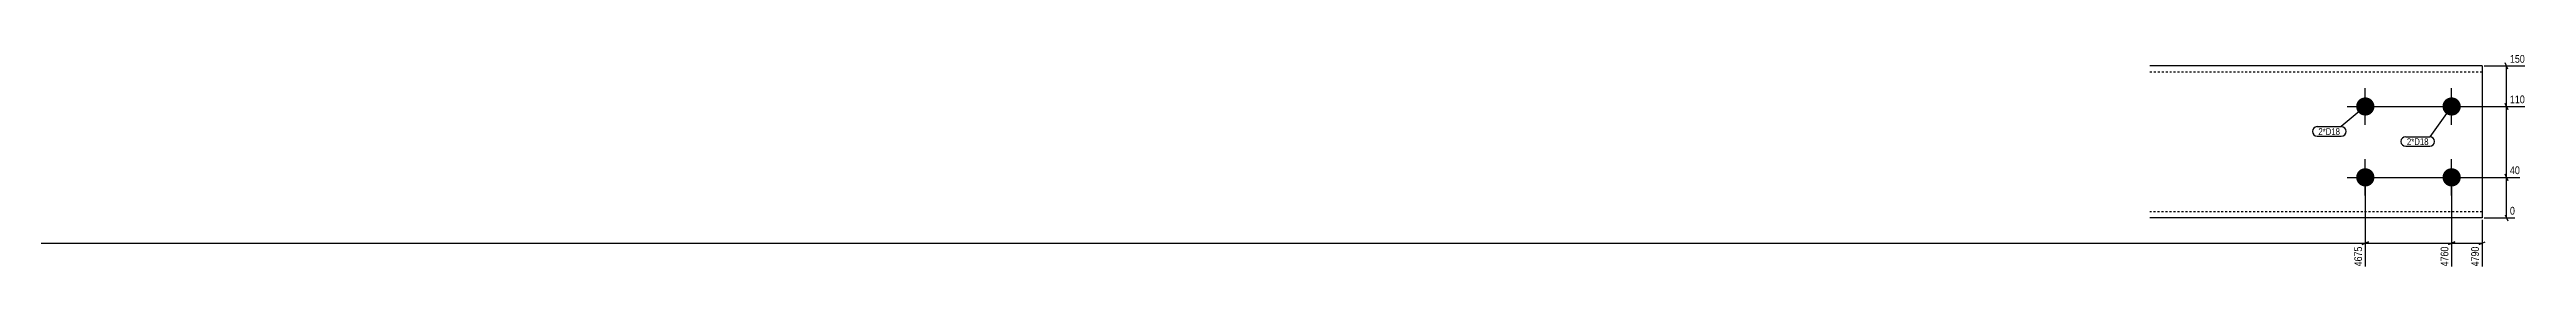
# Model space of a CAD drawing. Header units: millimetres. Extents: x 4 to 15352, y 4 to 217.
# Drawn here: x 2443 to 4882, y 4 to 217 of the extents above; entities that cross this region are included whole.
import ezdxf

# ---------------------------------------------------------------- set-up
doc = ezdxf.new("R2010")
doc.units = ezdxf.units.MM
doc.linetypes.add('DXK_LINE_DOT2', pattern=[3.9198, 1.9599, -1.9599])
for name, color, linetype in [('MÅLSÆTNING', 7, 'Continuous'), ('STÅL', 7, 'Continuous'), ('TEKST', 7, 'Continuous')]:
    doc.layers.add(name, color=color, linetype=linetype)
doc.styles.add('Arial Narrow', font='ARIALN.TTF', dxfattribs={"height": 0.2})

msp = doc.modelspace()

# ---------------------------------------------------------------- hatches: boundary and pattern name
at = {"layer": 'STÅL', "linetype": 'Continuous'}
for points in [[(4723, 172.9, -1), (4723, 154.9, -1)], [(4808, 172.9, -1), (4808, 154.9, -1)], [(4723, 102.9, -1), (4723, 84.9, -1)], [(4808, 102.9, -1), (4808, 84.9, -1)]]:
    msp.add_hatch(color=3, dxfattribs=at).paths.add_polyline_path(points)

# ---------------------------------------------------------------- linework, layer by layer
at = {"layer": 'MÅLSÆTNING', "color": 7, "linetype": 'Continuous'}
for p, q in [((4840.1, 203.9), (4880.1, 203.9)), ((4863.2, 200.9), (4860.8, 206.9)), ((4725, 163.9), (4880.1, 163.9)), ((4863.2, 160.9), (4860.8, 166.9)), ((4723, 91.9), (4723, 6)), ((4725, 93.9), (4875.2, 93.9)), ((4808, 91.9), (4808, 6)), ((4808, 91.9), (4808, 6)), ((4863.2, 90.9), (4860.8, 96.9)), ((4862, 53.9), (4862, 93.9)), ((4838.1, 51.9), (4838.1, 6)), ((4840, 53.9), (4870.3, 53.9)), ((4860.8, 56.9), (4863.2, 50.9)), ((163, 28.9), (4723, 28.9)), ((4720, 27.7), (4726, 30.1)), ((4811, 30.1), (4805, 27.7)), ((4805, 27.7), (4811, 30.1)), ((4808, 28.9), (4838.1, 28.9)), ((4835.1, 27.7), (4841.1, 30.1))]:
    msp.add_line(p, q, dxfattribs=at)
at = {"layer": 'STÅL', "color": 2, "linetype": 'Continuous'}
for p, q in [((4838.1, 203.9), (4511, 203.9)), ((4838.1, 200.4), (4838, 53.9)), ((4838.1, 203.9), (4838.1, 203)), ((4838.1, 203), (4838.1, 200.4)), ((4838, 53.9), (4511, 53.9))]:
    msp.add_line(p, q, dxfattribs=at)
at = {"layer": 'STÅL', "color": 7, "linetype": 'DXK_LINE_DOT2'}
for p, q in [((4838.1, 197.9), (4511, 197.9)), ((4838, 59.9), (4511, 59.9)), ((4838, 59.9), (4838, 60.4))]:
    msp.add_line(p, q, dxfattribs=at)
at = {"layer": 'STÅL', "color": 3, "linetype": 'Continuous'}
for p, q in [((4723, 145.9), (4723, 181.9)), ((4808, 145.9), (4808, 181.9)), ((4705, 163.9), (4741, 163.9)), ((4790, 163.9), (4826, 163.9)), ((4723, 75.9), (4723, 111.9)), ((4808, 75.9), (4808, 111.9)), ((4705, 93.9), (4741, 93.9)), ((4790, 93.9), (4826, 93.9))]:
    msp.add_line(p, q, dxfattribs=at)

# ---------------------------------------------------------------- wipeouts: each hides what was drawn before it
at = {"color": 0}
for points in [[(4698.2, 135.8), (4698.2, 142.8), (4676.8, 142.8), (4676.8, 135.8)], [(4785.3, 125.8), (4785.3, 132.8), (4764, 132.8), (4764, 125.8)]]:
    msp.add_wipeout(points, dxfattribs=at).dxf.layer = 'TEKST'

# ---------------------------------------------------------------- next in the draw order: wipeouts: each hides what was drawn before it
at = {"color": 0, "linetype": 'Continuous'}
for points in [[(4876.8, 95.5), (4876.8, 106.7), (4863.8, 106.7), (4863.8, 95.5)], [(4871.9, 55.5), (4871.9, 66.7), (4863.8, 66.7), (4863.8, 55.5)], [(4721.4, 27.1), (4710.2, 27.1), (4710.2, 4.4), (4721.4, 4.4)], [(4836.5, 27.1), (4825.3, 27.1), (4825.3, 4.4), (4836.5, 4.4)]]:
    msp.add_wipeout(points, dxfattribs=at).dxf.layer = 'MÅLSÆTNING'
at = {"color": 0}
for points in [[(4698.2, 135.8), (4698.2, 142.8), (4676.8, 142.8), (4676.8, 135.8)], [(4785.3, 125.8), (4785.3, 132.8), (4764, 132.8), (4764, 125.8)]]:
    msp.add_wipeout(points, dxfattribs=at).dxf.layer = 'TEKST'

# ---------------------------------------------------------------- next in the draw order: linework, layer by layer
at = {"layer": 'MÅLSÆTNING', "color": 7, "linetype": 'Continuous'}
for p, q in [((4862, 93.9), (4862, 163.9)), ((4723, 91.9), (4723, 6)), ((4725, 93.9), (4875.2, 93.9)), ((4860.8, 96.9), (4863.2, 90.9)), ((4726, 30.1), (4720, 27.7)), ((4723, 28.9), (4808, 28.9))]:
    msp.add_line(p, q, dxfattribs=at)
at = {"layer": 'TEKST', "color": 7, "linetype": 'Continuous'}
for p, q in [((4723, 163.9), (4699.4, 144)), ((4808, 163.9), (4786.5, 134)), ((4675.6, 144), (4699.4, 144)), ((4675.6, 134.6), (4699.4, 134.6)), ((4762.8, 134), (4786.5, 134)), ((4762.8, 124.6), (4786.5, 124.6))]:
    msp.add_line(p, q, dxfattribs=at)
for centre, start, end in [((4675.6, 139.3), 90, 270), ((4699.4, 139.3), 270, 90), ((4762.8, 129.3), 90, 270), ((4786.5, 129.3), 270, 90)]:
    msp.add_arc(centre, 4.7, start, end, dxfattribs=at)

# ---------------------------------------------------------------- next in the draw order: texts
at = {"layer": 'MÅLSÆTNING', "color": 3, "linetype": 'Continuous', "style": 'Arial Narrow'}
for s, p in [('40', (4865.4, 97.1)), ('0', (4865.4, 57.1))]:
    msp.add_text(s, height=7.64, dxfattribs=at).set_placement(p)
for s, p in [('4675', (4719.8, 6)), ('4790', (4834.9, 6))]:
    msp.add_text(s, height=7.64, rotation=90.0002, dxfattribs=at).set_placement(p)
at = {"layer": 'TEKST', "color": 3, "style": 'Arial Narrow'}
for p in [(4676.8, 135.8), (4764, 125.8)]:
    msp.add_text('2*D18', height=6.68, dxfattribs=at).set_placement(p)

# ---------------------------------------------------------------- next in the draw order: wipeouts: each hides what was drawn before it
at = {"color": 0, "linetype": 'Continuous'}
for points in [[(4881.7, 165.5), (4881.7, 176.7), (4863.8, 176.7), (4863.8, 165.5)], [(4806.4, 27.1), (4795.2, 27.1), (4795.2, 4.4), (4806.4, 4.4)]]:
    msp.add_wipeout(points, dxfattribs=at).dxf.layer = 'MÅLSÆTNING'

# ---------------------------------------------------------------- next in the draw order: linework, layer by layer
at = {"layer": 'MÅLSÆTNING', "color": 7, "linetype": 'Continuous'}
for p, q in [((4862, 163.9), (4862, 203.9)), ((4725, 163.9), (4880.1, 163.9)), ((4860.8, 166.9), (4863.2, 160.9))]:
    msp.add_line(p, q, dxfattribs=at)

# ---------------------------------------------------------------- next in the draw order: texts
at = {"layer": 'MÅLSÆTNING', "color": 3, "linetype": 'Continuous', "style": 'Arial Narrow'}
msp.add_text('110', height=7.64, dxfattribs=at).set_placement((4865.4, 167.1))
msp.add_text('4760', height=7.64, rotation=90.0002, dxfattribs=at).set_placement((4804.8, 6))

# ---------------------------------------------------------------- next in the draw order: wipeouts: each hides what was drawn before it
at = {"color": 0, "linetype": 'Continuous'}
msp.add_wipeout([(4881.7, 205.5), (4881.7, 216.7), (4863.8, 216.7), (4863.8, 205.5)], dxfattribs=at).dxf.layer = 'MÅLSÆTNING'

# ---------------------------------------------------------------- next in the draw order: texts
at = {"layer": 'MÅLSÆTNING', "color": 3, "linetype": 'Continuous', "style": 'Arial Narrow'}
msp.add_text('150', height=7.64, dxfattribs=at).set_placement((4865.4, 207.1))

doc.saveas('drawing.dxf')
